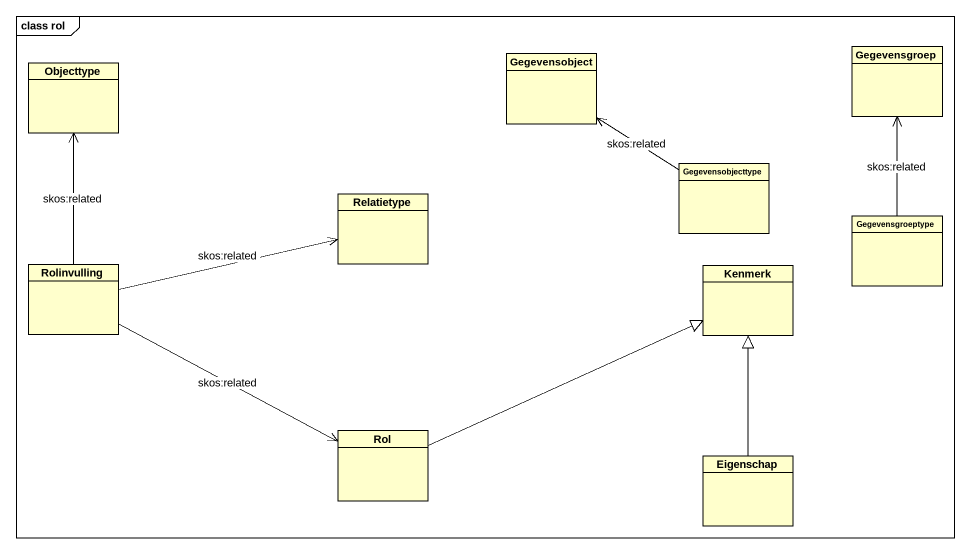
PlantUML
@startuml
mainframe class rol
hide circle
hide empty members
class Gegevensobject
class Gegevensgroep
class Objecttype
class Gegevensobjecttype
class Relatietype
class Gegevensgroeptype
class Rolinvulling
class Kenmerk
class Rol
class Eigenschap
Gegevensobjecttype -up-> Gegevensobject : skos:related
Gegevensgroeptype -up-> Gegevensgroep : skos:related
Rolinvulling -up-> Objecttype : skos:related
Rolinvulling -right-> Relatietype : skos:related
Rolinvulling -right-> Rol : skos:related
Rol -right-|> Kenmerk
Eigenschap -up-|> Kenmerk
@enduml
